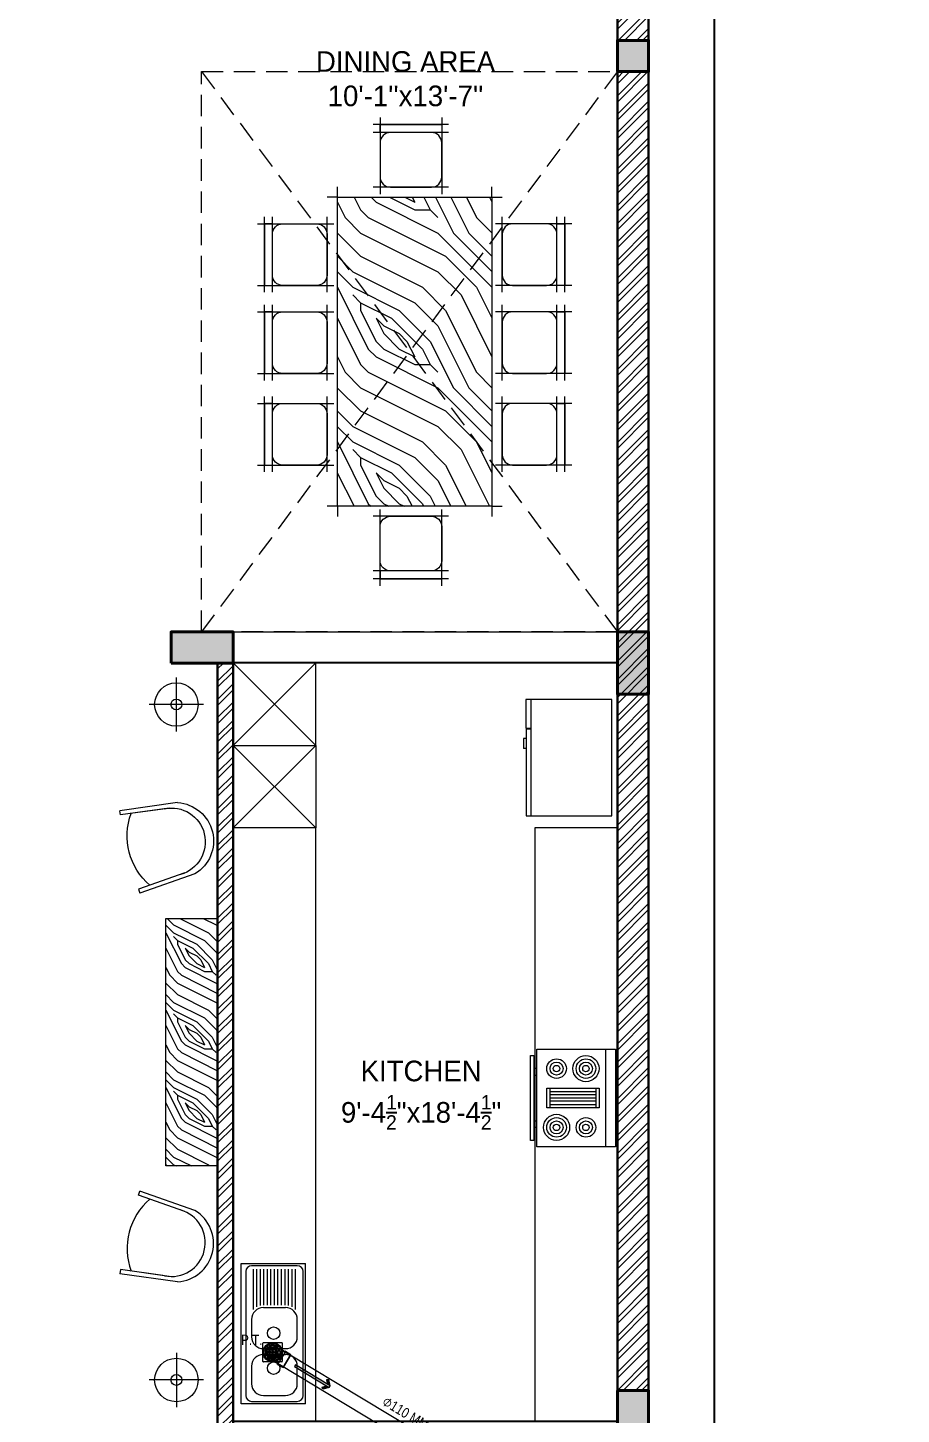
# Model space of a CAD drawing. Header units: inches. Extents: x 3133 to 3721, y -16790 to -15753.
# Drawn here: x 3466.3 to 3720.6, y -16575.4 to -16172.1 of the extents above; entities that cross this region are included whole.
import ezdxf

# ---------------------------------------------------------------- set-up
doc = ezdxf.new("R2010")
doc.units = ezdxf.units.IN
doc.header["$LTSCALE"] = 25
doc.header["$MEASUREMENT"] = 0
doc.linetypes.add('HIDDEN', pattern=[0.375, 0.25, -0.125])
doc.layers.add('107 CAVERI MAIN XREF$0$FORMAT', color=7, linetype='Continuous')
doc.layers.add('FORMAT', color=7, linetype='Continuous')
for name, color, linetype, lineweight in [('Fixture', 151, 'Continuous', 15), ('Furniture', 32, 'Continuous', 9), ('PP-WWP', 3, 'Continuous', 9), ('SDA - Brick Wall', 7, 'Continuous', 30), ('SDA - Column', 6, 'Continuous', 40), ('SDA - Flooring Type 2', 113, 'Continuous', 18), ('SDA - Furniture', 36, 'Continuous', 9), ('SDA - Hatch Dark', 250, 'Continuous', 5), ('SDA - Hatch Lite', 252, 'Continuous', 0), ('SDA - Kitchen Counter', 21, 'Continuous', 18), ('SDA - Kitchen Fixtures', 192, 'Continuous', 5), ('SDA - Loose Furniture', 32, 'Continuous', 5), ('SDA - Window', 146, 'Continuous', 13)]:
    doc.layers.add(name, color=color, linetype=linetype, lineweight=lineweight)
doc.layers.add('PP- KITCHEN 1', color=34, linetype='Continuous', true_color=0x994200)
doc.layers.add('PP-OUTER ', color=34, linetype='Continuous', true_color=0x994200)
doc.styles.add('arial', font='ARIALN.TTF')
doc.styles.add('JB', font='GOTHIC.TTF', dxfattribs={"height": 5})
pattern_1 = [(45, (3081.9256, -16917.6346), (-2.65165, 2.65165), []), (45, (3083.6934, -16917.6346), (-2.65165, 2.65165), [])]

# ---------------------------------------------------------------- blocks, each defined once
blk = doc.blocks.new('c')
at = {"layer": 'SDA - Hatch Dark'}
h = blk.add_hatch(color=256, dxfattribs=at)
h.dxf.hatch_style = 1
h.paths.add_polyline_path([(404.31, 589), (404.31, 598.06), (422.4, 598.06), (422.4, 589)])
at = {"layer": 'SDA - Column'}
blk.add_lwpolyline([(404.31, 589), (404.31, 598.06), (422.4, 598.06), (422.4, 589)], close=True, dxfattribs=at)
blk = doc.blocks.new('sdfc3')
at = {"layer": 'SDA - Hatch Dark'}
h = blk.add_hatch(color=256, dxfattribs=at)
h.dxf.hatch_style = 1
h.paths.add_polyline_path([(388.1, 597.15), (388.1, 606.2), (397.19, 606.2), (397.19, 597.15)])
at = {"layer": 'SDA - Column'}
blk.add_lwpolyline([(388.1, 597.15), (388.1, 606.2), (397.19, 606.2), (397.19, 597.15)], close=True, dxfattribs=at)
blk = doc.blocks.new('A$C1D6C0704')
at = {"layer": 'SDA - Kitchen Fixtures', "ltscale": 0.3}
for p, q in [((1102, 0), (1102, 550)), ((1102, 550), (2300, 550)), ((2230, 510), (1172, 510)), ((2300, 550), (2300, 0)), ((1122, 460), (1122, 70)), ((1172, 360), (1172, 170)), ((1422, 460), (1272, 460)), ((1522, 360), (1522, 170)), ((1572, 360), (1572, 170)), ((1822, 460), (1672, 460)), ((1907, 445), (2250, 445)), ((1922, 360), (1922, 170)), ((1929, 415), (2250, 415)), ((1940, 385), (2250, 385)), ((2280, 70), (2280, 460)), ((1942, 355), (2250, 355)), ((1942, 325), (2250, 325)), ((1942, 295), (2250, 295)), ((1942, 265), (2250, 265)), ((1940, 145), (2250, 145)), ((1942, 235), (2250, 235)), ((1942, 205), (2250, 205)), ((1942, 175), (2250, 175)), ((1102, 0), (2300, 0)), ((1172, 20), (2230, 20)), ((1272, 70), (1422, 70)), ((1672, 70), (1822, 70)), ((1907, 85), (2250, 85)), ((1929, 115), (2250, 115))]:
    blk.add_line(p, q, dxfattribs=at)
for centre in [(1405, 272), (1704, 272)]:
    blk.add_circle(centre, 53.2, dxfattribs=at)
for centre, radius, start, end in [((1172, 460), 50, 90, 180), ((2230, 460), 50, 0, 90), ((1272, 360), 100, 90, 180), ((1422, 360), 100, 0, 90), ((1672, 360), 100, 90, 180), ((1822, 360), 100, 0, 90), ((1272, 170), 100, 180, 270), ((1422, 170), 100, 270, 0), ((1672, 170), 100, 180, 270), ((1822, 170), 100, 270, 0), ((1172, 70), 50, 180, 270), ((2230, 70), 50, 270, 0)]:
    blk.add_arc(centre, radius, start, end, dxfattribs=at)
blk = doc.blocks.new('Range-Oven - 30 in top')
for p, q in [((0, -3), (30, -3)), ((12, -6), (18, -6)), ((13, -20), (13, -6)), ((14, -6), (14, -20)), ((15, -20), (15, -6)), ((16, -6), (16, -20)), ((17, -20), (17, -6)), ((18, -20), (12, -20)), ((6, -24), (6, -25)), ((8, -25), (8, -24)), ((22, -25), (22, -24)), ((24, -24), (24, -25))]:
    blk.add_line(p, q)
for points in [[(0, -24), (0, 0), (30, 0), (30, -24)], [(12, -21), (12, -5), (18, -5), (18, -21)], [(2, -26), (2, -25), (28, -25), (28, -26)]]:
    blk.add_lwpolyline(points, close=True)
for centre, radius in [((6, -9), 4), ((6, -9), 3), ((6, -9), 2), ((6, -9), 1), ((24, -9), 3), ((24, -9), 2), ((24, -9), 1), ((6, -18), 3), ((6, -18), 2), ((24, -18), 4), ((24, -18), 3), ((24, -18), 2), ((6, -18), 1), ((24, -18), 1)]:
    blk.add_circle(centre, radius)
blk = doc.blocks.new('ADA')
at = {"layer": 'SDA - Kitchen Fixtures'}
for p, q in [((-615.54, 614.2), (-581.72, 614.2)), ((-606.89, 614.09), (-606.89, 612.76)), ((-604.23, 612.76), (-604.23, 612.1)), ((-604.23, 612.1), (-601.28, 612.1)), ((-601.28, 612.76), (-601.28, 612.1))]:
    blk.add_line(p, q, dxfattribs=at)
for points in [[(-581.72, 637.76), (-615.51, 637.76), (-615.51, 614.17)], [(-606.86, 614.17), (-606.86, 612.84), (-581.72, 612.84), (-581.72, 637.76)], [(-615.54, 614.09), (-615.54, 612.76), (-607.16, 612.76), (-607.16, 614.09)]]:
    blk.add_lwpolyline(points, dxfattribs=at)
blk = doc.blocks.new('A$C55EF659D')
at = {"layer": 'SDA - Furniture'}
for p, q in [((1.51, 0), (-20.51, 0)), ((-18.5, -20.32), (-18.5, 2.01)), ((-0.5, -20.32), (-0.5, 2.01)), ((1.51, -15.98), (-20.51, -15.98)), ((1.51, -18.31), (-20.51, -18.31)), ((-0.5, -18.31), (-18.5, -18.31))]:
    blk.add_line(p, q, dxfattribs=at)
blk.add_lwpolyline([(-18.5, -12.97), (-18.5, -3.01, -0.414214), (-15.49, 0), (-3.51, 0, -0.414214), (-0.5, -3.01), (-0.5, -12.97, -0.414214), (-3.51, -15.98), (-15.49, -15.98, -0.414214)], format="xyb", close=True, dxfattribs=at)
blk.add_lwpolyline([(-18.5, -18.31), (-0.5, -18.31), (-0.5, -15.98), (-18.5, -15.98)], close=True, dxfattribs=at)
blk = doc.blocks.new('cf')
at = {"layer": 'Furniture'}
for p, q in [((65592.54, -107055.96), (65592.62, -107054.31)), ((65611.55, -107056.85), (65592.54, -107055.96)), ((65615.22, -107055.37), (65592.62, -107054.31)), ((65612.92, -107082.7), (65594.11, -107085.59)), ((65610.48, -107083.07), (65594.11, -107085.59)), ((65616.73, -107083.78), (65594.36, -107087.22)), ((65594.11, -107085.59), (65594.36, -107087.22))]:
    blk.add_line(p, q, dxfattribs=at)
for centre, radius, start, end in [((65618.45, -107069.79), 25.28, 147.4116, 216.8693), ((65610.04, -107069.89), 13.13, 274.8117, 91.2559), ((65611.51, -107069.81), 14.91, 290.4806, 75.587)]:
    blk.add_arc(centre, radius, start, end, dxfattribs=at)
blk = doc.blocks.new('PP-P TRAP')
at = {"linetype": 'Continuous', "ltscale": 0.005}
for p, q in [((-556.2, 11572.4), (-571.7, 11572.4)), ((-550, 11572.4), (-554.4, 11568)), ((-550, 11497.4), (-550, 11572.4)), ((-550, 11572.4), (-516.9, 11572.4)), ((-556.2, 11497.4), (-572.3, 11497.4)), ((-554.4, 11501.8), (-568.2, 11501.8)), ((-554.4, 11568), (-567.7, 11568)), ((-550, 11497.4), (-554.4, 11501.8)), ((-550, 11497.4), (-516.9, 11497.4))]:
    blk.add_line(p, q, dxfattribs=at)
at = {"linetype": 'Continuous'}
for p, q in [((-551.8, 11576.8), (-556.2, 11572.4)), ((-551.8, 11576.8), (-516.9, 11576.8)), ((-516.9, 11493), (-516.9, 11576.8)), ((-551.8, 11493), (-556.2, 11497.4)), ((-551.8, 11493), (-516.9, 11493))]:
    blk.add_line(p, q, dxfattribs=at)
blk.add_line((-516.9, 11572.4), (-516.9, 11497.4))
at = {"linetype": 'Continuous', "ltscale": 0.005}
for radius in [52.3, 48]:
    blk.add_circle((-608.4, 11535.2), radius, dxfattribs=at)
blk = doc.blocks.new('PP-GRATING')
at = {"linetype": 'Continuous'}
for p, q in [((-53.1, -49.4), (-53.1, 49.4)), ((-49.7, 52.9), (49.7, 52.9)), ((-38.9, 27.3), (-41, 27.3)), ((-41, 27.3), (-41, 19.3)), ((-38.9, 19.3), (-41, 19.3)), ((-41, 6.8), (-41, -6.8)), ((-38.9, 6.8), (-41, 6.8)), ((-38.9, 27.3), (-38.9, 19.3)), ((-38.9, 6.8), (-38.9, -6.8)), ((-36.7, 17), (-32.1, 17)), ((-36.7, 17), (-36.7, 15)), ((-36.7, 15), (-32.1, 15)), ((-32.1, 11.1), (-36.7, 11.1)), ((-36.7, 11.1), (-36.7, 9.1)), ((-32.1, 9.1), (-36.7, 9.1)), ((-32.1, 9.1), (-32.1, 11.1)), ((-29.8, 19.3), (-29.8, 27.3)), ((-27.8, 27.3), (-29.8, 27.3)), ((-29.8, 19.3), (-27.8, 19.3)), ((-29.8, -6.8), (-29.8, 6.8)), ((-29.8, 6.8), (-27.8, 6.8)), ((-27.8, 19.3), (-27.8, 27.3)), ((-27.8, -6.8), (-27.8, 6.8)), ((-27.6, 40.7), (-27.6, 38.6)), ((-19.6, 40.7), (-27.6, 40.7)), ((-19.6, 38.6), (-27.6, 38.6)), ((-27.6, 29.6), (-27.6, 27.5)), ((-27.6, 29.6), (-19.6, 29.6)), ((-27.6, 27.5), (-19.6, 27.5)), ((-23.9, 14.8), (-23.9, 19.3)), ((-21.9, 19.3), (-23.9, 19.3)), ((-21.9, 14.8), (-23.9, 14.8)), ((-23.9, -2.3), (-23.9, 2.3)), ((-21.9, 2.3), (-23.9, 2.3)), ((-21.9, 14.8), (-21.9, 19.3)), ((-21.9, -2.3), (-21.9, 2.3)), ((-19.6, 38.6), (-19.6, 40.7)), ((-19.6, 27.5), (-19.6, 29.6)), ((-19.6, 23.6), (-15.1, 23.6)), ((-19.6, 21.6), (-19.6, 23.6)), ((-19.6, 21.6), (-15.1, 21.6)), ((-15.1, 12.5), (-19.6, 12.5)), ((-19.6, 12.5), (-19.6, 10.5)), ((-15.1, 10.5), (-19.6, 10.5)), ((-19.6, 6.6), (-15.1, 6.6)), ((-19.6, 4.5), (-19.6, 6.6)), ((-19.6, 4.5), (-15.1, 4.5)), ((-17.3, 31.8), (-17.3, 36.4)), ((-15.3, 36.4), (-17.3, 36.4)), ((-17.3, 31.8), (-15.3, 31.8)), ((-15.3, 31.8), (-15.3, 36.4)), ((-15.1, 23.6), (-15.1, 21.6)), ((-15.1, 12.5), (-15.1, 10.5)), ((-15.1, 6.6), (-15.1, 4.5)), ((-12.8, 19.3), (-12.8, 14.8)), ((-10.7, 19.3), (-12.8, 19.3)), ((-12.8, 14.8), (-10.7, 14.8)), ((-12.8, 2.3), (-12.8, -2.3)), ((-10.7, 2.3), (-12.8, 2.3)), ((-11.4, 36.4), (-11.4, 31.8)), ((-9.4, 36.4), (-11.4, 36.4)), ((-11.4, 31.8), (-9.4, 31.8)), ((-10.7, 19.3), (-10.7, 14.8)), ((-10.7, 2.3), (-10.7, -2.3)), ((-9.4, 36.4), (-9.4, 31.8)), ((-7.1, 38.6), (-7.1, 40.7)), ((-7.1, 40.7), (6.5, 40.7)), ((-7.1, 38.6), (6.5, 38.6)), ((-7.1, 29.6), (6.5, 29.6)), ((-7.1, 29.6), (-7.1, 27.5)), ((-7.1, 27.5), (6.5, 27.5)), ((-6.9, 14.8), (-6.9, 19.3)), ((-4.8, 19.3), (-6.9, 19.3)), ((-4.8, 14.8), (-6.9, 14.8)), ((-6.9, -2.3), (-6.9, 2.3)), ((-4.8, 2.3), (-6.9, 2.3)), ((-4.8, 14.8), (-4.8, 19.3)), ((-4.8, -2.3), (-4.8, 2.3)), ((-2.6, 23.6), (2, 23.6)), ((-2.6, 21.6), (-2.6, 23.6)), ((-2.6, 21.6), (2, 21.6)), ((2, 12.5), (-2.6, 12.5)), ((-2.6, 12.5), (-2.6, 10.5)), ((2, 10.5), (-2.6, 10.5)), ((-2.6, 6.6), (2, 6.6)), ((-2.6, 4.5), (-2.6, 6.6)), ((-2.6, 4.5), (2, 4.5)), ((2, 23.6), (2, 21.6)), ((2, 12.5), (2, 10.5)), ((2, 6.6), (2, 4.5)), ((4.3, 19.3), (4.3, 14.8)), ((6.3, 19.3), (4.3, 19.3)), ((4.3, 14.8), (6.3, 14.8)), ((4.3, 2.3), (4.3, -2.3)), ((6.3, 2.3), (4.3, 2.3)), ((6.3, 19.3), (6.3, 14.8)), ((6.3, 2.3), (6.3, -2.3)), ((6.5, 40.7), (6.5, 38.6)), ((6.5, 29.6), (6.5, 27.5)), ((8.8, 31.8), (8.8, 36.4)), ((10.9, 36.4), (8.8, 36.4)), ((8.8, 31.8), (10.9, 31.8)), ((10.2, 14.8), (10.2, 19.3)), ((12.2, 19.3), (10.2, 19.3)), ((12.2, 14.8), (10.2, 14.8)), ((10.2, -2.3), (10.2, 2.3)), ((12.2, 2.3), (10.2, 2.3)), ((10.9, 31.8), (10.9, 36.4)), ((12.2, 14.8), (12.2, 19.3)), ((12.2, -2.3), (12.2, 2.3)), ((14.5, 23.6), (19, 23.6)), ((14.5, 21.6), (14.5, 23.6)), ((14.5, 21.6), (19, 21.6)), ((19, 12.5), (14.5, 12.5)), ((14.5, 12.5), (14.5, 10.5)), ((19, 10.5), (14.5, 10.5)), ((14.5, 6.6), (19, 6.6)), ((14.5, 4.5), (14.5, 6.6)), ((14.5, 4.5), (19, 4.5)), ((14.7, 31.8), (14.7, 36.4)), ((14.7, 36.4), (16.8, 36.4)), ((16.8, 31.8), (14.7, 31.8)), ((16.8, 31.8), (16.8, 36.4)), ((19, 40.7), (27, 40.7)), ((19, 38.6), (19, 40.7)), ((19, 38.6), (27, 38.6)), ((27, 29.6), (19, 29.6)), ((19, 27.5), (19, 29.6)), ((27, 27.5), (19, 27.5)), ((19, 23.6), (19, 21.6)), ((19, 12.5), (19, 10.5)), ((19, 6.6), (19, 4.5)), ((21.3, 19.3), (21.3, 14.8)), ((23.4, 19.3), (21.3, 19.3)), ((21.3, 14.8), (23.4, 14.8)), ((21.3, 2.3), (21.3, -2.3)), ((23.4, 2.3), (21.3, 2.3)), ((23.4, 19.3), (23.4, 14.8)), ((23.4, 2.3), (23.4, -2.3)), ((27, 40.7), (27, 38.6)), ((27, 29.6), (27, 27.5)), ((27.2, 19.3), (27.2, 27.3)), ((27.2, 27.3), (29.3, 27.3)), ((29.3, 19.3), (27.2, 19.3)), ((27.2, -6.8), (27.2, 6.8)), ((29.3, 6.8), (27.2, 6.8)), ((29.3, 19.3), (29.3, 27.3)), ((29.3, -6.8), (29.3, 6.8)), ((36.1, 17), (31.5, 17)), ((36.1, 15), (31.5, 15)), ((31.5, 11.1), (36.1, 11.1)), ((31.5, 9.1), (31.5, 11.1)), ((31.5, 9.1), (36.1, 9.1)), ((36.1, 17), (36.1, 15)), ((36.1, 11.1), (36.1, 9.1)), ((38.4, 27.3), (38.4, 19.3)), ((38.4, 27.3), (40.4, 27.3)), ((38.4, 19.3), (40.4, 19.3)), ((38.4, 6.8), (38.4, -6.8)), ((38.4, 6.8), (40.4, 6.8)), ((40.4, 27.3), (40.4, 19.3)), ((40.4, 6.8), (40.4, -6.8)), ((52.6, 50), (52.6, -48.9)), ((49.2, -52.3), (-50.3, -52.3)), ((-41, -6.8), (-38.9, -6.8)), ((-41, -27.3), (-41, -19.3)), ((-38.9, -19.3), (-41, -19.3)), ((-38.9, -27.3), (-41, -27.3)), ((-38.9, -27.3), (-38.9, -19.3)), ((-36.7, -9.1), (-32.1, -9.1)), ((-36.7, -9.1), (-36.7, -11.1)), ((-36.7, -11.1), (-32.1, -11.1)), ((-36.7, -17), (-36.7, -15)), ((-36.7, -15), (-32.1, -15)), ((-36.7, -17), (-32.1, -17)), ((-32.1, -9.1), (-32.1, -11.1)), ((-29.8, -6.8), (-27.8, -6.8)), ((-29.8, -19.3), (-27.8, -19.3)), ((-29.8, -19.3), (-29.8, -27.3)), ((-27.8, -27.3), (-29.8, -27.3)), ((-27.8, -19.3), (-27.8, -27.3)), ((-27.6, -27.5), (-19.6, -27.5)), ((-27.6, -29.6), (-27.6, -27.5)), ((-27.6, -29.6), (-19.6, -29.6)), ((-27.6, -40.7), (-27.6, -38.6)), ((-19.6, -38.6), (-27.6, -38.6)), ((-19.6, -40.7), (-27.6, -40.7)), ((-21.9, -2.3), (-23.9, -2.3)), ((-23.9, -19.3), (-23.9, -14.8)), ((-21.9, -14.8), (-23.9, -14.8)), ((-21.9, -19.3), (-23.9, -19.3)), ((-21.9, -19.3), (-21.9, -14.8)), ((-15.1, -4.5), (-19.6, -4.5)), ((-19.6, -4.5), (-19.6, -6.6)), ((-15.1, -6.6), (-19.6, -6.6)), ((-19.6, -10.5), (-15.1, -10.5)), ((-19.6, -12.5), (-19.6, -10.5)), ((-19.6, -12.5), (-15.1, -12.5)), ((-15.1, -21.6), (-19.6, -21.6)), ((-19.6, -21.6), (-19.6, -23.6)), ((-15.1, -23.6), (-19.6, -23.6)), ((-19.6, -27.5), (-19.6, -29.6)), ((-19.6, -38.6), (-19.6, -40.7)), ((-17.3, -31.8), (-17.3, -36.4)), ((-17.3, -31.8), (-15.3, -31.8)), ((-15.3, -36.4), (-17.3, -36.4)), ((-15.3, -31.8), (-15.3, -36.4)), ((-15.1, -4.5), (-15.1, -6.6)), ((-15.1, -10.5), (-15.1, -12.5)), ((-15.1, -21.6), (-15.1, -23.6)), ((-12.8, -2.3), (-10.7, -2.3)), ((-12.8, -14.8), (-12.8, -19.3)), ((-10.7, -14.8), (-12.8, -14.8)), ((-12.8, -19.3), (-10.7, -19.3)), ((-11.4, -36.4), (-11.4, -31.8)), ((-11.4, -31.8), (-9.4, -31.8)), ((-9.4, -36.4), (-11.4, -36.4)), ((-10.7, -14.8), (-10.7, -19.3)), ((-9.4, -36.4), (-9.4, -31.8)), ((-7.1, -27.5), (6.5, -27.5)), ((-7.1, -29.6), (-7.1, -27.5)), ((-7.1, -29.6), (6.5, -29.6)), ((6.5, -38.6), (-7.1, -38.6)), ((-7.1, -38.6), (-7.1, -40.7)), ((6.5, -40.7), (-7.1, -40.7)), ((-4.8, -2.3), (-6.9, -2.3)), ((-6.9, -19.3), (-6.9, -14.8)), ((-4.8, -14.8), (-6.9, -14.8)), ((-4.8, -19.3), (-6.9, -19.3)), ((-4.8, -19.3), (-4.8, -14.8)), ((2, -4.5), (-2.6, -4.5)), ((-2.6, -4.5), (-2.6, -6.6)), ((2, -6.6), (-2.6, -6.6)), ((-2.6, -10.5), (2, -10.5)), ((-2.6, -12.5), (-2.6, -10.5)), ((-2.6, -12.5), (2, -12.5)), ((2, -21.6), (-2.6, -21.6)), ((-2.6, -21.6), (-2.6, -23.6)), ((2, -23.6), (-2.6, -23.6)), ((2, -4.5), (2, -6.6)), ((2, -10.5), (2, -12.5)), ((2, -21.6), (2, -23.6)), ((4.3, -2.3), (6.3, -2.3)), ((4.3, -14.8), (4.3, -19.3)), ((6.3, -14.8), (4.3, -14.8)), ((4.3, -19.3), (6.3, -19.3)), ((6.3, -14.8), (6.3, -19.3)), ((6.5, -29.6), (6.5, -27.5)), ((6.5, -38.7), (6.5, -40.7)), ((8.8, -31.8), (8.8, -36.4)), ((8.8, -31.8), (10.9, -31.8)), ((8.8, -36.4), (10.9, -36.4)), ((12.2, -2.3), (10.2, -2.3)), ((10.2, -19.3), (10.2, -14.8)), ((12.2, -14.8), (10.2, -14.8)), ((12.2, -19.3), (10.2, -19.3)), ((10.9, -31.8), (10.9, -36.4)), ((12.2, -19.3), (12.2, -14.8)), ((19, -4.5), (14.5, -4.5)), ((14.5, -4.5), (14.5, -6.6)), ((19, -6.6), (14.5, -6.6)), ((14.5, -10.5), (19, -10.5)), ((14.5, -12.5), (14.5, -10.5)), ((14.5, -12.5), (19, -12.5)), ((19, -21.6), (14.5, -21.6)), ((14.5, -21.6), (14.5, -23.6)), ((19, -23.6), (14.5, -23.6)), ((14.7, -31.8), (14.7, -36.4)), ((16.8, -31.8), (14.7, -31.8)), ((14.7, -36.4), (16.8, -36.4)), ((16.8, -31.8), (16.8, -36.4)), ((19, -4.5), (19, -6.6)), ((19, -10.5), (19, -12.5)), ((19, -21.6), (19, -23.6)), ((27, -27.5), (19, -27.5)), ((19, -27.5), (19, -29.6)), ((27, -29.6), (19, -29.6)), ((19, -38.6), (19, -40.7)), ((19, -38.6), (27, -38.6)), ((19, -40.7), (27, -40.7)), ((21.3, -2.3), (23.4, -2.3)), ((21.3, -14.8), (21.3, -19.3)), ((23.4, -14.8), (21.3, -14.8)), ((21.3, -19.3), (23.4, -19.3)), ((23.4, -14.8), (23.4, -19.3)), ((27, -29.6), (27, -27.5)), ((27, -40.7), (27, -38.6)), ((29.3, -6.8), (27.2, -6.8)), ((27.2, -19.3), (27.2, -27.3)), ((29.3, -19.3), (27.2, -19.3)), ((27.2, -27.3), (29.3, -27.3)), ((29.3, -19.3), (29.3, -27.3)), ((36.1, -9.1), (31.5, -9.1)), ((31.5, -9.1), (31.5, -11.1)), ((36.1, -11.1), (31.5, -11.1)), ((36.1, -15), (31.5, -15)), ((36.1, -17), (31.5, -17)), ((36.1, -9.1), (36.1, -11.1)), ((36.1, -17), (36.1, -15)), ((40.4, -6.8), (38.4, -6.8)), ((38.4, -19.3), (40.4, -19.3)), ((38.4, -27.3), (38.4, -19.3)), ((38.4, -27.3), (40.4, -27.3)), ((40.4, -27.3), (40.4, -19.3))]:
    blk.add_line(p, q, dxfattribs=at)
for centre, radius, start, end in [((-49.7, 49.4), 3.41, 90, 180), ((-27.6, 27.3), 13.4, 89.99999, 180), ((-36.7, 19.3), 4.32, 180, 270), ((-36.7, 6.8), 4.32, 89.99999, 180), ((-27.6, 27.3), 11.4, 89.99999, 180), ((-36.7, 19.3), 2.27, 180, 270), ((-36.7, 6.8), 2.27, 89.99999, 180), ((-32.1, 19.3), 4.32, 269.99999, 360), ((-32.1, 19.3), 2.27, 269.99999, 360), ((-32.1, 6.8), 4.32, 360, 90), ((-32.1, 6.8), 2.27, 360, 90), ((-27.6, 27.3), 2.27, 90, 180), ((-27.6, 27.3), 0.227, 90, 180), ((-19.6, 19.3), 4.32, 90, 180), ((-19.6, 14.8), 4.32, 180, 270.00001), ((-19.6, 2.3), 4.32, 90, 180), ((-19.6, 19.3), 2.27, 89.99999, 180), ((-19.6, 19.3), 2.27, 90, 180), ((-19.6, 14.8), 2.27, 180, 270), ((-19.6, 2.3), 2.27, 89.99999, 180), ((-19.6, 2.3), 2.27, 90, 180), ((-19.6, 36.4), 4.32, 360, 90), ((-19.6, 36.4), 2.27, 360, 90), ((-19.6, 31.8), 4.32, 269.99999, 360), ((-19.6, 31.8), 2.27, 269.99999, 360), ((-15.1, 19.3), 4.32, 360, 90), ((-15.1, 19.3), 2.27, 360, 90), ((-15.1, 14.8), 2.27, 269.99999, 360), ((-15.1, 14.8), 4.32, 270, 0), ((-15.1, 2.3), 4.32, 360, 90), ((-15.1, 2.3), 2.27, 360, 90), ((-7.1, 36.4), 4.32, 89.99999, 180), ((-7.1, 31.8), 4.32, 180, 270), ((-7.1, 36.4), 2.27, 89.99999, 180), ((-7.1, 31.8), 2.27, 180, 270), ((-2.6, 19.3), 4.32, 90, 180), ((-2.6, 14.8), 4.32, 180, 270.00001), ((-2.6, 2.3), 4.32, 90, 180), ((-2.6, 19.3), 2.27, 90, 180), ((-2.6, 19.3), 2.27, 90, 180), ((-2.6, 14.8), 2.27, 180, 270.00001), ((-2.6, 2.3), 2.27, 90, 180), ((-2.6, 2.3), 2.27, 90, 180), ((2, 19.3), 4.32, 360, 90), ((2, 19.3), 2.27, 360, 90), ((2, 14.8), 2.27, 270, 0), ((2, 14.8), 4.32, 270, 0), ((2, 2.3), 4.32, 360, 90), ((2, 2.3), 2.27, 360, 90), ((6.5, 36.4), 4.32, 360, 90), ((6.5, 36.4), 2.27, 360, 90), ((6.5, 31.8), 4.32, 270, 360), ((6.5, 31.8), 2.27, 270, 360), ((14.5, 19.3), 4.32, 90, 180), ((14.5, 14.8), 4.32, 180, 270.00001), ((14.5, 2.3), 4.32, 90, 180), ((14.5, 19.3), 2.27, 90, 180), ((14.5, 14.8), 2.27, 180, 270.00001), ((14.5, 2.3), 2.27, 90, 180), ((14.5, 2.3), 2.27, 90, 180), ((19, 36.4), 4.32, 90, 180), ((19, 31.8), 4.32, 180, 270.00001), ((19, 36.4), 2.27, 90, 180), ((19, 31.8), 2.27, 180, 270.00001), ((19, 19.3), 4.32, 360, 90), ((19, 19.3), 2.27, 360, 90), ((19, 14.8), 2.27, 270, 0), ((19, 14.8), 4.32, 270, 0), ((19, 2.3), 4.32, 360, 90), ((19, 2.3), 2.27, 360, 90), ((27, 27.3), 13.4, 0, 90), ((27, 27.3), 11.4, 0, 90), ((27, 27.3), 2.27, 0, 90), ((27, 27.3), 0.227, 0, 90), ((31.5, 19.3), 4.32, 180, 270.00001), ((31.5, 6.8), 4.32, 90, 180), ((31.5, 19.3), 2.27, 180, 270.00001), ((31.5, 6.8), 2.27, 90, 180), ((36.1, 19.3), 2.27, 270, 0), ((36.1, 19.3), 4.32, 270, 0), ((36.1, 6.8), 4.32, 360, 90), ((36.1, 6.8), 2.27, 360, 90), ((49.7, 50), 2.84, 360, 90), ((-50.7, -49.8), 2.49, 171.25907, 278.75666), ((-36.7, -6.8), 4.32, 180, 270), ((-36.7, -19.3), 4.32, 90, 180), ((-27.6, -27.3), 13.4, 180, 270), ((-36.7, -6.8), 2.27, 180, 270), ((-36.7, -19.3), 2.27, 90, 180), ((-27.6, -27.3), 11.4, 180, 270), ((-32.1, -6.8), 4.32, 269.99999, 360), ((-32.1, -6.8), 2.27, 269.99999, 360), ((-32.1, -19.3), 4.32, 360, 90.00001), ((-32.1, -19.3), 2.27, 360, 90.00001), ((-27.6, -27.3), 2.27, 180, 270), ((-27.6, -27.3), 0.227, 180, 270), ((-19.6, -2.3), 4.32, 180, 270.00001), ((-19.6, -14.8), 4.32, 90, 180), ((-19.6, -19.3), 4.32, 180, 270.00001), ((-19.6, -2.3), 2.27, 180, 270), ((-19.6, -14.8), 2.27, 89.99999, 180), ((-19.6, -14.8), 2.27, 90, 180), ((-19.6, -19.3), 2.27, 180, 270), ((-19.6, -31.8), 4.32, 360, 90.00001), ((-19.6, -31.8), 2.27, 360, 90.00001), ((-19.6, -36.4), 4.32, 270, 0), ((-19.6, -36.4), 2.27, 270, 0), ((-15.1, -2.3), 2.27, 269.99999, 360), ((-15.1, -2.3), 4.32, 270, 0), ((-15.1, -14.8), 4.32, 360, 90), ((-15.1, -14.8), 2.27, 360, 90), ((-15.1, -19.3), 2.27, 270, 360), ((-15.1, -19.3), 4.32, 270, 0), ((-7.1, -31.8), 4.32, 90, 180), ((-7.1, -36.4), 4.32, 180, 270.00001), ((-7.1, -31.8), 2.27, 90, 180), ((-7.1, -36.4), 2.27, 180, 270.00001), ((-2.6, -2.3), 4.32, 180, 270.00001), ((-2.6, -14.8), 4.32, 90, 180), ((-2.6, -19.3), 4.32, 180, 270.00001), ((-2.6, -2.3), 2.27, 180, 270.00001), ((-2.6, -14.8), 2.27, 90, 180), ((-2.6, -14.8), 2.27, 90, 180), ((-2.6, -19.3), 2.27, 180, 270.00001), ((2, -2.3), 2.27, 270, 0), ((2, -2.3), 4.32, 270, 0), ((2, -14.8), 4.32, 360, 90), ((2, -14.8), 2.27, 360, 90), ((2, -19.3), 2.27, 270, 0), ((2, -19.3), 4.32, 270, 0), ((6.5, -31.8), 4.32, 360, 90), ((6.5, -31.8), 2.27, 360, 90), ((6.6, -36.4), 2.27, 269.679, 359.67901), ((6.6, -36.4), 4.32, 269.679, 359.67901), ((14.5, -2.3), 4.32, 180, 270.00001), ((14.5, -14.8), 4.32, 90, 180), ((14.5, -19.3), 4.32, 180, 270.00001), ((14.5, -2.3), 2.27, 180, 270.00001), ((14.5, -14.8), 2.27, 90, 180), ((14.5, -14.8), 2.27, 90, 180), ((14.5, -19.3), 2.27, 180, 270), ((19, -31.8), 4.32, 89.99999, 180), ((19, -36.4), 4.32, 180, 270), ((19, -31.8), 2.27, 89.99999, 180), ((19, -36.4), 2.27, 180, 270), ((19, -2.3), 2.27, 270, 0), ((19, -2.3), 4.32, 270, 0), ((19, -14.8), 4.32, 360, 90), ((19, -14.8), 2.27, 360, 90), ((19, -19.3), 2.27, 270, 0), ((19, -19.3), 4.32, 270, 0), ((27, -27.3), 2.27, 270, 360), ((27, -27.3), 0.227, 270, 360), ((27, -27.3), 13.4, 269.99999, 360), ((27, -27.3), 11.4, 269.99999, 360), ((31.5, -6.8), 4.32, 180, 270.00001), ((31.5, -19.3), 4.32, 89.99999, 180), ((31.5, -6.8), 2.27, 180, 270.00001), ((31.5, -19.3), 2.27, 89.99999, 180), ((36.1, -6.8), 2.27, 270, 0), ((36.1, -6.8), 4.32, 270, 0), ((36.1, -19.3), 4.32, 360, 90), ((36.1, -19.3), 2.27, 360, 90), ((49.2, -48.9), 3.41, 270, 360)]:
    blk.add_arc(centre, radius, start, end, dxfattribs=at)
blk = doc.blocks.new('PP-ARROW')
h = blk.add_hatch(color=256)
h.dxf.hatch_style = 1
h.paths.add_polyline_path([(-150, 0), (-150, 15), (150, 15), (150, 0)])
edge = h.paths.add_edge_path()
edge.add_line((150, 15), (116, 50))
edge.add_line((116, 50), (105, 39))
edge.add_line((105, 39), (128, 15))
edge.add_line((150, 0), (116, -34))
edge.add_line((116, -34), (105, -23))
edge.add_line((105, -23), (128, 0))
h = blk.add_hatch(color=256)
h.dxf.hatch_style = 1
h.paths.add_polyline_path([(105, 39), (116, 50), (150, 15), (128, 15)])
h.paths.add_polyline_path([(105, -23), (128, 0), (150, 0), (116, -34)])
at = {"lineweight": 0}
for p, q in [((150, 15), (-150, 15)), ((-150, 15), (-150, 0)), ((-150, 0), (150, 0)), ((116, 50), (105, 39)), ((105, 39), (128, 15)), ((150, 15), (116, 50)), ((150, 0), (150, 15)), ((105, -23), (128, 0)), ((116, -34), (105, -23)), ((150, 0), (116, -34))]:
    blk.add_line(p, q, dxfattribs=at)

msp = doc.modelspace()

# ---------------------------------------------------------------- hatches: boundary and pattern name
at = {"layer": 'SDA - Furniture'}
h = msp.add_hatch(dxfattribs=at)
h.set_pattern_fill('WOODFACE,_O', color=256, scale=90, angle=270, pattern_type=2)
h.set_pattern_definition([(270, (2573.18, 160282.934), (45, -45), [2.25, -42.75]), (360, (2588.93, 160264.934), (45, 45), [4.5, -40.5]), (315, (2584.428, 160273.934), (45, -2e-14), [3.1815, -9.5445, 3.1815, -6.363, 22.275, -19.0941103]), (315, (2570.928, 160285.184), (45, -2e-14), [3.18195, -6.3639, 3.18195, -50.9118103]), (315, (2575.428, 160269.434), (45, -2e-14), [3.18195, -60.45766]), (315, (2573.178, 160264.934), (45, -2e-14), [3.18195, -60.45766]), (315, (2577.678, 160271.684), (45, -2e-14), [3.18195, -60.45766]), (315, (2579.928, 160273.934), (45, -2e-14), [6.3639, -57.27571]), (315, (2613.678, 160262.684), (45, -2e-14), [6.3639, -57.27571]), (315, (2582.178, 160278.434), (45, -2e-14), [12.7278, -50.91181]), (315, (2584.428, 160280.684), (45, -2e-14), [12.7278, -50.91181]), (315, (2597.928, 160251.434), (45, -2e-14), [12.7278, -50.91181]), (315, (2588.928, 160282.934), (45, -2e-14), [9.54594, -54.09367]), (315, (2595.678, 160291.934), (45, -2e-14), [9.54594, -54.09367]), (315, (2591.178, 160287.434), (45, -2e-14), [9.54594, -54.09367]), (315, (2604.678, 160258.184), (45, -2e-14), [15.909903, -47.729707]), (315, (2606.928, 160262.684), (45, -2e-14), [15.909903, -47.729707]), (315, (2595.678, 160258.184), (45, -2e-14), [22.273864, -41.365747]), (296.565051, (2577.678, 160278.434), (2e-08, -45), [5.031153, -95.591906]), (296.565051, (2591.178, 160269.434), (2e-08, -45), [5.031153, -95.591906]), (296.565051, (2586.678, 160271.684), (2e-08, -45), [5.031153, -95.591906]), (296.565051, (2573.178, 160280.684), (2e-08, -45), [10.062306, -90.560753]), (296.565051, (2593.428, 160271.684), (2e-08, -45), [15.093459, -85.5296]), (296.565051, (2595.678, 160276.184), (2e-08, -45), [20.124612, -80.498447]), (296.565051, (2597.928, 160280.684), (2e-08, -45), [20.124612, -80.498447]), (296.565051, (2611.428, 160287.434), (2e-08, -45), [20.124612, -80.498447]), (296.565051, (2606.928, 160287.434), (2e-08, -45), [25.155765, -75.467294]), (296.565051, (2602.428, 160285.184), (2e-08, -45), [25.155765, -75.467294]), (333.434949, (2584.428, 160269.434), (45, -2e-09), [5.031153, -95.591906]), (333.434949, (2579.928, 160276.184), (45, -2e-09), [5.031153, -95.591906]), (333.434949, (2573.178, 160282.934), (45, -2e-09), [10.062306, -90.560753]), (333.434949, (2579.928, 160269.434), (45, -2e-09), [10.062306, -90.560753]), (333.434949, (2570.928, 160287.434), (45, -2e-09), [15.093459, -85.5296]), (333.434949, (2570.928, 160291.934), (45, -2e-09), [20.124612, -80.498447]), (333.434949, (2573.178, 160251.434), (45, -2e-09), [20.124612, -80.498447]), (333.434949, (2577.678, 160267.184), (45, -2e-09), [20.124612, -80.498447]), (333.434949, (2573.178, 160258.184), (45, -2e-09), [25.155765, -75.467294]), (333.434949, (2575.428, 160262.684), (45, -2e-09), [25.155765, -75.467294])])
h.paths.add_polyline_path([(3684.34, -16101.59), (3684.34, -16103.68), (3682.64, -16103.68), (3682.64, -16101.59)])
h.paths.add_polyline_path([(3684.34, -16113.61), (3682.64, -16113.61), (3682.64, -16111.52), (3684.34, -16111.52)])
h.paths.add_polyline_path([(3720.56, -16158.14), (3717.87, -16158.14), (3717.87, -16156.05), (3720.56, -16156.05)])
h.paths.add_polyline_path([(3716.69, -16181.43), (3715.51, -16181.43), (3715.51, -16180.25), (3716.69, -16180.25)])
h.paths.add_polyline_path([(3601.42, -16221.35), (3556.46, -16221.35), (3556.43, -16311.25), (3601.45, -16311.25), (3601.45, -16301.69)])
h = msp.add_hatch(dxfattribs=at)
h.set_pattern_fill('WOODFACE,_O', color=256, scale=22.5, angle=270, pattern_type=2)
h.set_pattern_definition([(270, (3014.914, 71829.922), (22.5, -22.5), [1.125, -21.375]), (360, (3022.79, 71820.922), (22.5, 22.5), [2.25, -20.25]), (315, (3020.54, 71825.422), (22.5, -1e-14), [1.59075, -4.77225, 1.59075, -3.1815, 11.1375, -9.5470552]), (315, (3013.79, 71831.047), (22.5, -1e-14), [1.590975, -3.18195, 1.590975, -25.4559051]), (315, (3016.04, 71823.172), (22.5, -1e-14), [1.590975, -30.22883]), (315, (3014.914, 71820.922), (22.5, -1e-14), [1.590975, -30.22883]), (315, (3017.164, 71824.297), (22.5, -1e-14), [1.590975, -30.22883]), (315, (3018.29, 71825.422), (22.5, -1e-14), [3.18195, -28.637855]), (315, (3035.164, 71819.797), (22.5, -1e-14), [3.18195, -28.637855]), (315, (3019.414, 71827.672), (22.5, -1e-14), [6.3639, -25.455905]), (315, (3020.54, 71828.797), (22.5, -1e-14), [6.3639, -25.455905]), (315, (3027.29, 71814.172), (22.5, -1e-14), [6.3639, -25.455905]), (315, (3022.79, 71829.922), (22.5, -1e-14), [4.77297, -27.046835]), (315, (3026.164, 71834.422), (22.5, -1e-14), [4.77297, -27.046835]), (315, (3023.914, 71832.172), (22.5, -1e-14), [4.77297, -27.046835]), (315, (3030.664, 71817.547), (22.5, -1e-14), [7.9549515, -23.8648536]), (315, (3031.79, 71819.797), (22.5, -1e-14), [7.9549515, -23.8648536]), (315, (3026.164, 71817.547), (22.5, -1e-14), [11.136932, -20.6828733]), (296.565051, (3017.164, 71827.672), (9e-09, -22.5), [2.515576, -47.795953]), (296.565051, (3023.914, 71823.172), (9e-09, -22.5), [2.515576, -47.795953]), (296.565051, (3021.664, 71824.297), (9e-09, -22.5), [2.515576, -47.795953]), (296.565051, (3014.914, 71828.797), (9e-09, -22.5), [5.031153, -45.2803765]), (296.565051, (3025.039, 71824.297), (9e-09, -22.5), [7.5467294, -42.7648]), (296.565051, (3026.164, 71826.547), (9e-09, -22.5), [10.062306, -40.2492236]), (296.565051, (3027.289, 71828.797), (9e-09, -22.5), [10.062306, -40.2492236]), (296.565051, (3034.039, 71832.172), (9e-09, -22.5), [10.062306, -40.2492236]), (296.565051, (3031.789, 71832.172), (9e-09, -22.5), [12.5778825, -37.733647]), (296.565051, (3029.539, 71831.047), (9e-09, -22.5), [12.5778825, -37.733647]), (333.434949, (3020.539, 71823.172), (22.5, -1e-09), [2.515576, -47.795953]), (333.434949, (3018.289, 71826.547), (22.5, -1e-09), [2.515576, -47.795953]), (333.434949, (3014.914, 71829.922), (22.5, -1e-09), [5.031153, -45.2803765]), (333.434949, (3018.289, 71823.172), (22.5, -1e-09), [5.031153, -45.2803765]), (333.434949, (3013.789, 71832.172), (22.5, -1e-09), [7.5467294, -42.7648]), (333.434949, (3013.789, 71834.422), (22.5, -1e-09), [10.062306, -40.2492236]), (333.434949, (3014.914, 71814.172), (22.5, -1e-09), [10.062306, -40.2492236]), (333.434949, (3017.164, 71822.047), (22.5, -1e-09), [10.062306, -40.2492236]), (333.434949, (3014.914, 71817.547), (22.5, -1e-09), [12.5778825, -37.733647]), (333.434949, (3016.039, 71819.797), (22.5, -1e-09), [12.5778825, -37.733647])])
h.paths.add_polyline_path([(3570.49, -16362.34), (3570.49, -16363.38), (3569.65, -16363.38), (3569.65, -16362.34)])
h.paths.add_polyline_path([(3570.49, -16368.35), (3569.65, -16368.35), (3569.65, -16367.31), (3570.49, -16367.31)])
h.paths.add_polyline_path([(3588.61, -16390.61), (3587.26, -16390.61), (3587.26, -16389.57), (3588.61, -16389.57)])
h.paths.add_polyline_path([(3586.67, -16402.26), (3586.08, -16402.26), (3586.08, -16401.67), (3586.67, -16401.67)])
h.paths.add_polyline_path([(3521.59, -16431.17), (3506.56, -16431.17), (3506.55, -16503.17), (3514.07, -16503.17), (3521.6, -16503.17)])
at = {"layer": 'SDA - Hatch Lite'}
h = msp.add_hatch(dxfattribs=at)
h.set_pattern_fill('ANSI32', color=256, scale=10)
h.set_pattern_definition(pattern_1)
h.paths.add_polyline_path([(3548.96, -15779.49), (3301.69, -15779.49), (3301.69, -15788.55), (3370.32, -15788.55), (3370.32, -15788.52), (3416.63, -15788.52), (3548.96, -15788.54)])
h.paths.add_polyline_path([(3585, -15779.49), (3548.96, -15779.49), (3548.96, -15788.55), (3585, -15788.55)])
h.paths.add_polyline_path([(3637.91, -15779.49), (3594.09, -15779.49), (3594.09, -15788.55), (3637.91, -15788.55)])
h.paths.add_polyline_path([(3536.52, -16324.54), (3623.17, -16232.87), (3611.76, -16222.08), (3525.11, -16313.75)], flags=9)
h.paths.add_polyline_path([(3206.74, -15906.76), (3264.83, -15906.76), (3264.83, -15892.94), (3206.74, -15892.94)], flags=9)
h.paths.add_polyline_path([(3201.3, -15892.44), (3269.51, -15892.44), (3269.51, -15876.74), (3201.3, -15876.74)], flags=9)
h.paths.add_polyline_path([(3439.76, -16070.35), (3501.19, -16070.35), (3501.19, -16056.53), (3439.76, -16056.53)], flags=9)
h.paths.add_polyline_path([(3441.04, -16056.03), (3499.15, -16056.03), (3499.15, -16040.33), (3441.04, -16040.33)], flags=9)
h.paths.add_polyline_path([(3440.55, -15983.28), (3498.64, -15983.28), (3498.64, -15969.46), (3440.55, -15969.46)], flags=9)
h.paths.add_polyline_path([(3440.16, -15968.96), (3498.27, -15968.96), (3498.27, -15953.26), (3440.16, -15953.26)], flags=9)
h.paths.add_polyline_path([(3366.79, -16283.28), (3424.88, -16283.28), (3424.88, -16269.45), (3366.79, -16269.45)], flags=9)
h.paths.add_polyline_path([(3377, -16268.61), (3413.91, -16268.61), (3413.91, -16253.6), (3377, -16253.6)], flags=9)
h.paths.add_polyline_path([(3342.04, -16480.45), (3413.5, -16480.45), (3413.5, -16466.62), (3342.04, -16466.62)], flags=9)
h.paths.add_polyline_path([(3313.68, -16466.13), (3441.09, -16466.13), (3441.09, -16450.43), (3313.68, -16450.43)], flags=9)
h.paths.add_polyline_path([(3526.54, -16538.69), (3591.31, -16538.69), (3591.31, -16524.87), (3526.54, -16524.87)], flags=9)
h.paths.add_polyline_path([(3505.34, -16524.37), (3611.75, -16524.37), (3611.75, -16508.67), (3505.34, -16508.67)], flags=9)
h.paths.add_polyline_path([(3524.33, -16425.67), (3582.42, -16425.67), (3582.42, -16411.84), (3524.33, -16411.84)], flags=9)
h.paths.add_polyline_path([(3517.21, -16411.35), (3588.77, -16411.35), (3588.77, -16395.65), (3517.21, -16395.65)], flags=9)
h.paths.add_polyline_path([(3443.09, -16296.77), (3507.86, -16296.77), (3507.86, -16282.94), (3443.09, -16282.94)], flags=9)
h.paths.add_polyline_path([(3443.1, -16282.45), (3507.09, -16282.45), (3507.09, -16266.75), (3443.1, -16266.75)], flags=9)
h.paths.add_polyline_path([(3564.87, -16149.87), (3636.34, -16149.87), (3636.34, -16136.04), (3564.87, -16136.04)], flags=9)
h.paths.add_polyline_path([(3579.55, -16135.55), (3620.9, -16135.55), (3620.9, -16119.84), (3579.55, -16119.84)], flags=9)
h.paths.add_polyline_path([(3386.7, -16144.88), (3444.79, -16144.88), (3444.79, -16131.05), (3386.7, -16131.05)], flags=9)
h.paths.add_polyline_path([(3387.13, -16130.55), (3443.59, -16130.55), (3443.59, -16114.86), (3387.13, -16114.86)], flags=9)
h.paths.add_polyline_path([(3554.13, -16010.46), (3612.22, -16010.46), (3612.22, -15996.63), (3554.13, -15996.63)], flags=9)
h.paths.add_polyline_path([(3540.5, -15996.49), (3625.09, -15996.49), (3625.09, -15980.8), (3540.5, -15980.8)], flags=9)
h.paths.add_polyline_path([(3333.57, -15999.8), (3391.66, -15999.8), (3391.66, -15985.97), (3333.57, -15985.97)], flags=9)
h.paths.add_polyline_path([(3319.94, -15985.84), (3404.53, -15985.84), (3404.53, -15970.14), (3319.94, -15970.14)], flags=9)
h.paths.add_polyline_path([(3183.62, -15788.55), (3292.64, -15788.55), (3292.64, -15779.49), (3183.62, -15779.49)])
h = msp.add_hatch(dxfattribs=at)
h.set_pattern_fill('ANSI32', color=256, scale=10)
h.set_pattern_definition(pattern_1)
h.paths.add_polyline_path([(3647, -16099.8), (3637.95, -16099.8), (3637.95, -16175.74), (3647, -16175.74)])
h.paths.add_polyline_path([(3647, -16184.8), (3637.95, -16184.8), (3637.95, -16568.49), (3647, -16568.49)])
h = msp.add_hatch(dxfattribs=at)
h.set_pattern_fill('ANSI32', color=256, scale=10)
h.set_pattern_definition([(45, (3081.9256, -14691.0874), (-2.6516504, 2.6516504), []), (45, (3083.6934, -14691.0874), (-2.6516504, 2.6516504), [])])
h.paths.add_polyline_path([(3521.6, -16356.85), (3521.6, -16586.58), (3526.1, -16586.58), (3526.1, -16356.85)])

# ---------------------------------------------------------------- linework, layer by layer
at = {"layer": 'PP- KITCHEN 1'}
msp.add_lwpolyline([(3526.1, -16356.75), (3637.95, -16356.75), (3637.95, -16577.52), (3526.1, -16577.52)], close=True, dxfattribs=at)
at = {"layer": 'PP-OUTER '}
msp.add_lwpolyline([(3146.73, -15753.04), (3666.1, -15753.04), (3666.1, -16790.44), (3146.73, -16790.44)], close=True, dxfattribs=at)
at = {"layer": 'PP-WWP'}
for p, q in [((3539.68, -16560.96), (3614.17, -16605.73)), ((3541.75, -16557.53), (3616.23, -16602.31))]:
    msp.add_line(p, q, dxfattribs=at)
at = {"layer": 'SDA - Brick Wall'}
for p, q in [((3647, -15779.49), (3647, -16568.49)), ((3637.95, -15906.66), (3637.95, -16503.8)), ((3526.1, -16503.8), (3526.1, -16503.8)), ((3637.95, -16503.8), (3637.95, -16503.8)), ((3526.1, -16508.3), (3526.1, -16508.3)), ((3637.95, -16508.3), (3637.95, -16568.86)), ((3637.95, -16508.3), (3637.95, -16508.3))]:
    msp.add_line(p, q, dxfattribs=at)
for points in [[(3174.56, -15779.49), (3647, -15779.49), (3647, -16763.78), (3174.56, -16763.78)], [(3526.1, -16356.8), (3526.14, -16356.8), (3526.14, -16365.85), (3526.1, -16365.85)]]:
    msp.add_lwpolyline(points, close=True, dxfattribs=at)
for points in [[(3521.6, -16356.85), (3526.1, -16356.85), (3526.1, -16586.58), (3521.6, -16586.58), (3521.6, -16356.85)], [(3526.1, -16503.8), (3526.1, -16508.3)], [(3637.95, -16503.8), (3637.95, -16508.3)]]:
    msp.add_lwpolyline(points, dxfattribs=at)
at = {"layer": 'SDA - Flooring Type 2'}
msp.add_line((3526.14, -16347.8), (3637.95, -16347.79), dxfattribs=at)
at = {"layer": 'SDA - Furniture'}
for p, q in [((3556.45, -16221.35), (3556.45, -16218.35)), ((3601.45, -16221.35), (3601.45, -16218.35)), ((3556.45, -16221.35), (3553.45, -16221.35)), ((3601.45, -16221.35), (3604.45, -16221.35)), ((3556.45, -16311.25), (3553.45, -16311.25)), ((3556.45, -16311.25), (3556.45, -16314.25)), ((3601.45, -16311.25), (3601.45, -16314.25)), ((3601.45, -16311.25), (3604.45, -16311.25))]:
    msp.add_line(p, q, dxfattribs=at)
at = {"layer": 'SDA - Furniture', "ltscale": 0.3}
for p, q in [((3509.6, -16376.82), (3509.6, -16361.02)), ((3517.5, -16368.92), (3501.7, -16368.92)), ((3509.6, -16557.52), (3509.6, -16573.32)), ((3517.5, -16565.42), (3501.7, -16565.42))]:
    msp.add_line(p, q, dxfattribs=at)
at = {"layer": 'SDA - Furniture'}
for points in [[(3556.45, -16311.25), (3556.45, -16221.35), (3601.45, -16221.35), (3601.45, -16311.25)], [(3506.55, -16431.17), (3521.6, -16431.17), (3521.6, -16503.17), (3506.55, -16503.17)]]:
    msp.add_lwpolyline(points, close=True, dxfattribs=at)
at = {"layer": 'SDA - Furniture', "ltscale": 0.3}
for centre, radius in [((3509.6, -16368.92), 6.32), ((3509.6, -16368.92), 1.58), ((3509.6, -16565.42), 6.32), ((3509.6, -16565.42), 1.58)]:
    msp.add_circle(centre, radius, dxfattribs=at)
at = {"layer": 'SDA - Hatch Lite', "linetype": 'HIDDEN'}
for p, q in [((3516.95, -16184.8), (3637.95, -16347.8)), ((3637.95, -16184.8), (3516.95, -16347.8))]:
    msp.add_line(p, q, dxfattribs=at)
for points in [[(3516.95, -16184.8), (3637.95, -16184.8), (3637.95, -16347.8), (3516.95, -16347.8)], [(3526.1, -16356.8), (3637.94, -16356.8), (3637.94, -16347.79), (3526.1, -16347.79)]]:
    msp.add_lwpolyline(points, close=True, dxfattribs=at)
at = {"layer": 'SDA - Kitchen Counter'}
for points in [[(3550.15, -16356.81), (3526.15, -16356.81), (3526.15, -16380.81), (3550.15, -16380.81)], [(3550.15, -16404.81), (3526.15, -16404.81), (3526.15, -16380.81), (3550.15, -16380.81)], [(3550.15, -16404.81), (3526.15, -16404.81), (3526.15, -16577.54), (3550.15, -16577.54)], [(3637.95, -16404.81), (3613.95, -16404.81), (3613.95, -16577.54), (3637.95, -16577.54)]]:
    msp.add_lwpolyline(points, close=True, dxfattribs=at)
for points in [[(3550.15, -16356.81), (3526.15, -16380.81)], [(3526.15, -16356.81), (3550.15, -16380.81)], [(3550.15, -16404.81), (3526.15, -16380.81)], [(3526.15, -16404.81), (3550.15, -16380.81)]]:
    msp.add_lwpolyline(points, dxfattribs=at)
at = {"layer": 'SDA - Window'}
msp.add_line((3526.14, -16356.8), (3526.14, -16365.85), dxfattribs=at)

# ---------------------------------------------------------------- block references
at = {"layer": 'Fixture', "extrusion": (0, 0, -1), "xscale": -0.9500000000698495, "yscale": 0.9500000000698495, "zscale": -0.9500000000698495, "rotation": 89.99999999999999}
msp.add_blockref('Range-Oven - 30 in top', (-3637.35, -16469.14), dxfattribs=at)
at = {"layer": 'FORMAT', "rotation": 270}
msp.add_blockref('ADA', (2998.53, -16983), dxfattribs=at)
at = {"layer": 'PP-WWP'}
for name, p, xscale, yscale, rotation in [('PP-P TRAP', (3248.46, -17101.37), 0.05333333333333334, 0.05333333333333334, -31.012895999879), ('PP-ARROW', (3549, -16564.57), 0.0393701, 0.0393701, -31.01289599987861)]:
    msp.add_blockref(name, p, dxfattribs=dict(at, xscale=xscale, yscale=yscale, rotation=rotation))
at = {"layer": 'PP-WWP', "xscale": 0.05333333333333334, "yscale": 0.05333333333333334}
msp.add_blockref('PP-GRATING', (3537.63, -16557.38), dxfattribs=at)
at = {"layer": 'SDA - Column'}
for name, p in [('sdfc3', (3249.85, -16781.95)), ('c', (3103.74, -16945.86))]:
    msp.add_blockref(name, p, dxfattribs=at)
at = {"layer": 'SDA - Column', "rotation": 270}
for p in [(3048.95, -15943.49), (3048.95, -16164.18)]:
    msp.add_blockref('c', p, dxfattribs=at)
at = {"layer": 'SDA - Furniture', "linetype": 'ByBlock', "yscale": 0.7499999999999947, "zscale": 0.7499999999999947}
for p, xscale, rotation in [((-20500.57, -107477.21), -0.7499999999999946, 196.7299506945345), ((-20500.57, 74542.87), 0.7499999999999947, 343.2700493054655)]:
    msp.add_blockref('cf', p, dxfattribs=dict(at, xscale=xscale, rotation=rotation))
at = {"layer": 'SDA - Kitchen Fixtures', "ltscale": 0.3, "xscale": 0.0340696927160025, "yscale": 0.0340696927160025, "zscale": 0.0340696927160025, "rotation": 90}
msp.add_blockref('A$C1D6C0704', (3547.18, -16609.86), dxfattribs=at)
at = {"layer": 'SDA - Loose Furniture', "yscale": 0.9956853634212166}
for p, xscale, zscale, rotation in [((3587.32, -16218.43), -0.9956853634212166, 0.9956853634647572, 180), ((3553.45, -16247.51), 0.9956853634212166, 0.9956853634212166, 270), ((3604.45, -16247.51), -0.9956853634212166, 0.9956853634212166, 89.99999999999999), ((3553.45, -16273.12), 0.9956853634212166, 0.9956853634212166, 270), ((3604.45, -16273.12), -0.9956853634212166, 0.9956853634212166, 89.99999999999999), ((3553.45, -16299.76), 0.9956853634212166, 0.9956853634212166, 270), ((3604.45, -16299.76), -0.9956853634212166, 0.9956853634212166, 89.99999999999999)]:
    msp.add_blockref('A$C55EF659D', p, dxfattribs=dict(at, xscale=xscale, zscale=zscale, rotation=rotation))
at = {"layer": 'SDA - Loose Furniture', "xscale": 0.9956853634212166, "yscale": 0.9956853634212166, "zscale": 0.9956853634212166}
msp.add_blockref('A$C55EF659D', (3587.32, -16314.17), dxfattribs=at)

# ---------------------------------------------------------------- texts
at = {"layer": '107 CAVERI MAIN XREF$0$FORMAT', "char_height": 6, "width": 172.5924, "attachment_point": 8, "style": 'JB'}
for s, insert in [("\\A1;\\pxqc;DINING AREA\\P10'-1''x13'-7''", (3576.3, -16194.96)), ('\\A1;KITCHEN\\P9\'-4{\\H0.7x;\\S1/2;}"x18\'-4{\\H0.7x;\\S1/2;\\H1.42857x;"}', (3580.83, -16492.61))]:
    msp.add_mtext(s, dxfattribs=dict(at, insert=insert))
at = {"layer": 'PP-WWP', "insert": (3531.55, -16553.73), "char_height": 2.953, "attachment_point": 5, "style": 'arial'}
msp.add_mtext('P.T.', dxfattribs=at)
at = {"layer": 'PP-WWP', "insert": (3579.6, -16578.9), "char_height": 2.9528, "attachment_point": 8, "rotation": 328.9871, "style": 'arial'}
msp.add_mtext('⌀110 MM WWP\\P', dxfattribs=at)

doc.saveas('drawing.dxf')
